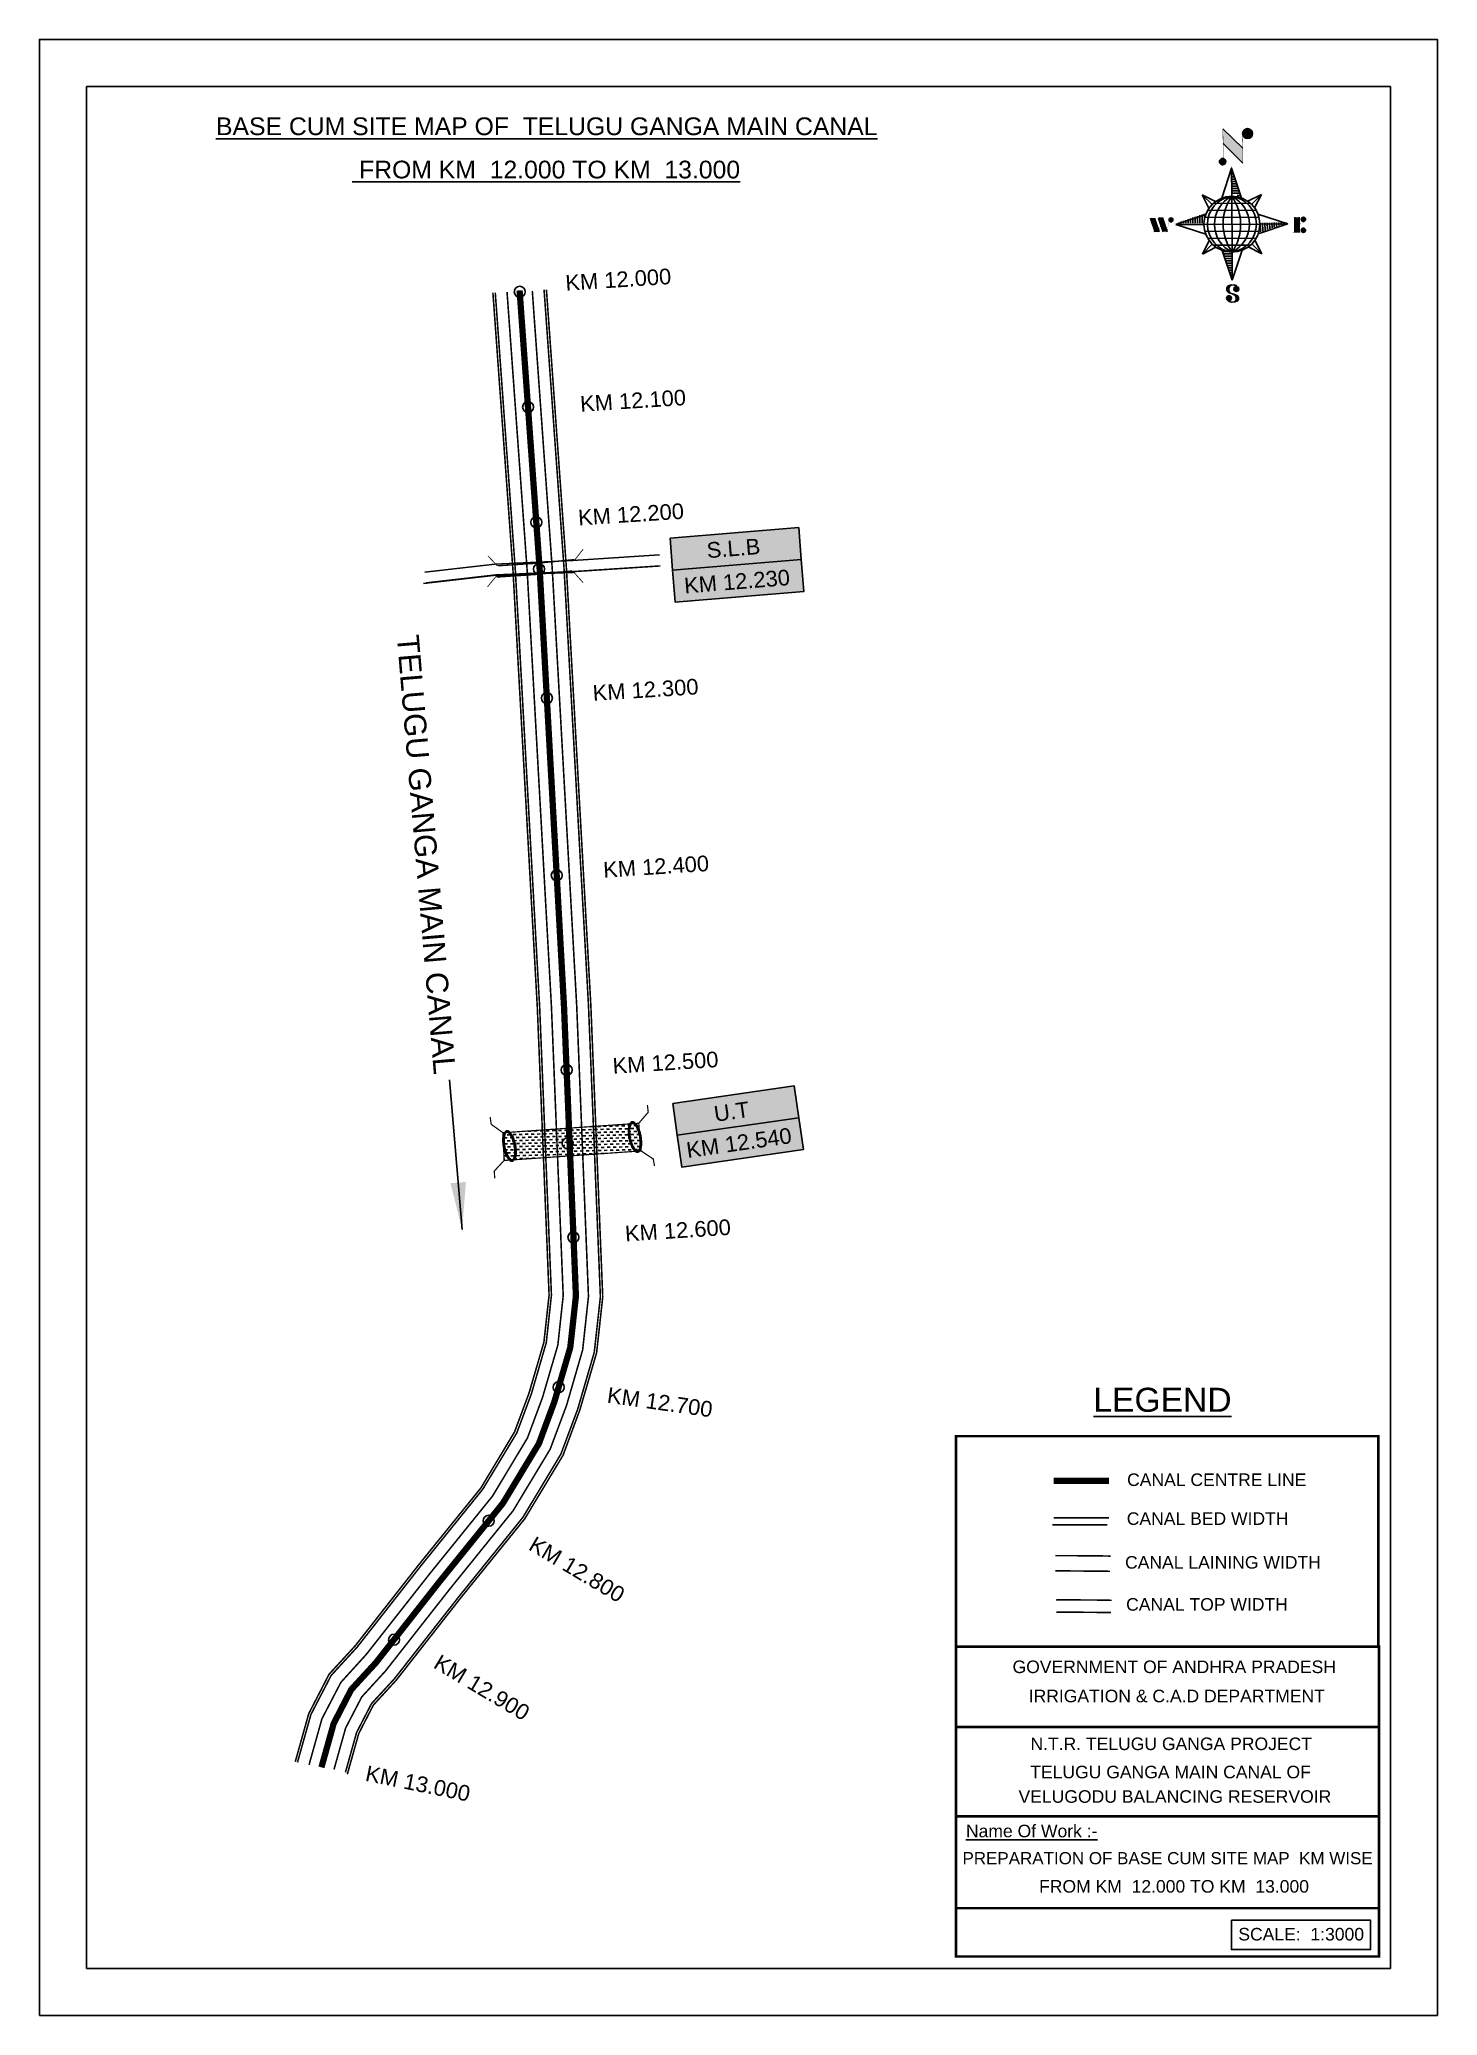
# Model space of a CAD drawing. Header units: inches. Extents: x 248738 to 249629, y 1734102 to 1735362.
import ezdxf

# ---------------------------------------------------------------- set-up
doc = ezdxf.new("R2010")
doc.units = ezdxf.units.IN
doc.header["$MEASUREMENT"] = 0
doc.header["$PDMODE"] = 32
doc.header["$PDSIZE"] = 7
doc.linetypes.add('ACAD_ISO02W100', pattern=[15, 12, -3])
for name, color, linetype in [('AQUADUCT', 1, 'Continuous'), ('bed with', 5, 'Continuous'), ('bord', 1, 'Continuous'), ('canal', 1, 'Continuous'), ('chainage', 7, 'Continuous'), ('FRAME 025', 7, 'Continuous'), ('laying', 4, 'Continuous'), ('lining', 4, 'Continuous'), ('ROAD', 6, 'Continuous'), ('SLB', 11, 'Continuous'), ('STREAM', 4, 'Continuous'), ('Stu coo', 3, 'Continuous'), ('TEXT', 7, 'Continuous'), ('top of bund', 1, 'Continuous'), ('UT', 173, 'ACAD_ISO02W100'), ('V', 6, 'Continuous'), ('ZSTU', 7, 'Continuous')]:
    doc.layers.add(name, color=color, linetype=linetype)
doc.styles.get("Standard").update_dxf_attribs({"font": 'arial.ttf'})
doc.dimstyles.get("Standard").update_dxf_attribs({"dimtxt": 0.18, "dimasz": 0.18, "dimexe": 0.18, "dimexo": 0.0625, "dimgap": 0.09, "dimtad": 0, "dimtih": 1, "dimtoh": 1, "dimdec": 4, "dimzin": 0, "dimdsep": 46, "dimtxsty": 'Standard', "dimcen": 0.09, "dimadec": 0, "dimazin": 0, "dimtfac": 1, "dimtdec": 4, "dimtofl": 0, "dimtmove": 0, "dimatfit": 3, "dimfxl": 1, "dimtolj": 1, "dimtzin": 0, "dimarcsym": 0})
pattern_1 = [(267.297113149, (-8720374.938, 50637915.138), (10.5367255337, -0.497431438), [])]
pattern_2 = [(357.297113149, (-8720374.938, 50637915.138), (0.497431438, 10.5367255337), [])]

# ---------------------------------------------------------------- blocks, each defined once
blk = doc.blocks.new('GGF')
at = {"layer": 'STREAM'}
h = blk.add_hatch(dxfattribs=at)
h.set_pattern_fill('DASH', color=256, scale=10, angle=-6.08273, style=0)
h.set_pattern_definition([(353.91726508, (-115347.3726, 1016.3876), (1.3754179499, 1.1105068496), [1.25, -1.25])])
h.paths.add_polyline_path([(406186.84, 1485623.89), (406186.34, 1485618.17), (406185.83, 1485612.44), (406242.6, 1485608.9), (406242.86, 1485614.64), (406243.12, 1485620.38)])
at = {"layer": 'laying', "linetype": 'ByBlock', "extrusion": (0, 0, -1)}
for centre in [(406188.83, 1485618.1), (406240.81, 1485614.96)]:
    blk.add_ellipse(centre, major_axis=(0.4, -6.37), ratio=0.388717, dxfattribs=at)
at = {"layer": 'laying', "linetype": 'ByBlock'}
for points in [[(406189.2, 1485612.24), (406189.13, 1485612.23), (406189.05, 1485612.25), (406188.86, 1485612.32), (406188.75, 1485612.39), (406188.51, 1485612.61), (406188.38, 1485612.76), (406187.99, 1485613.32), (406187.73, 1485613.86), (406187.29, 1485615.15), (406187.11, 1485615.9), (406186.88, 1485617.49), (406186.82, 1485618.32), (406186.84, 1485619.93), (406186.91, 1485620.71), (406187.17, 1485622.07), (406187.36, 1485622.65), (406187.71, 1485623.36), (406187.86, 1485623.57), (406188.11, 1485623.82), (406188.22, 1485623.89), (406188.4, 1485623.96), (406188.47, 1485623.97), (406188.64, 1485623.95), (406188.74, 1485623.91), (406188.98, 1485623.76), (406189.11, 1485623.64), (406189.38, 1485623.32), (406189.52, 1485623.11), (406189.95, 1485622.33), (406190.22, 1485621.61), (406190.62, 1485619.96), (406190.76, 1485619.04), (406190.86, 1485617.19), (406190.83, 1485616.26), (406190.61, 1485614.61), (406190.43, 1485613.88), (406190.06, 1485613.02), (406189.9, 1485612.77), (406189.63, 1485612.45), (406189.52, 1485612.35), (406189.34, 1485612.26), (406189.27, 1485612.24), (406189.2, 1485612.24)], [(406241.18, 1485609.1), (406241.11, 1485609.1), (406241.03, 1485609.11), (406240.84, 1485609.19), (406240.73, 1485609.26), (406240.49, 1485609.47), (406240.36, 1485609.62), (406239.97, 1485610.18), (406239.7, 1485610.72), (406239.26, 1485612.02), (406239.09, 1485612.77), (406238.86, 1485614.35), (406238.8, 1485615.19), (406238.82, 1485616.8), (406238.89, 1485617.57), (406239.15, 1485618.93), (406239.34, 1485619.51), (406239.69, 1485620.22), (406239.84, 1485620.43), (406240.09, 1485620.69), (406240.19, 1485620.75), (406240.37, 1485620.83), (406240.44, 1485620.83), (406240.62, 1485620.81), (406240.72, 1485620.78), (406240.95, 1485620.62), (406241.08, 1485620.51), (406241.36, 1485620.18), (406241.5, 1485619.98), (406241.93, 1485619.19), (406242.2, 1485618.47), (406242.6, 1485616.82), (406242.73, 1485615.9), (406242.84, 1485614.05), (406242.81, 1485613.12), (406242.59, 1485611.47), (406242.4, 1485610.74), (406242.03, 1485609.88), (406241.88, 1485609.63), (406241.61, 1485609.31), (406241.49, 1485609.22), (406241.31, 1485609.12), (406241.25, 1485609.11), (406241.18, 1485609.1)]]:
    blk.add_open_spline(points, degree=3, knots=[0, 0, 0, 0, 0.189072, 0.189072, 0.378144, 0.378144, 0.567217, 0.567217, 0.964238, 0.964238, 1.36126, 1.36126, 1.758281, 1.758281, 2.155303, 2.155303, 2.552324, 2.552324, 2.807761, 2.807761, 3.01244, 3.01244, 3.217119, 3.217119, 3.421798, 3.421798, 3.626477, 3.626477, 3.831155, 3.831155, 4.280923, 4.280923, 4.73069, 4.73069, 5.180458, 5.180458, 5.630225, 5.630225, 5.896844, 5.896844, 6.112115, 6.112115, 6.283185, 6.283185, 6.283185, 6.283185], dxfattribs=at)
at = {"layer": 'UT', "ltscale": 0.2, "const_width": 0.5}
for points in [[(406181.01, 1485605.63), (406181.2, 1485608.62), (406185.83, 1485612.44), (406186.34, 1485618.17), (406186.84, 1485623.89), (406182.49, 1485628.03), (406182.47, 1485631.03)], [(406186.84, 1485623.89), (406243.12, 1485620.38)], [(406247.66, 1485627.39), (406247.59, 1485624.39), (406243.12, 1485620.38), (406242.86, 1485614.64), (406242.6, 1485608.9), (406247.12, 1485604.95), (406247.26, 1485601.95)], [(406185.83, 1485612.44), (406242.6, 1485608.9)]]:
    blk.add_lwpolyline(points, dxfattribs=at)
blk = doc.blocks.new('FGDFGDFG6YURT')
at = {"layer": 'ROAD', "color": 1, "linetype": 'Continuous', "lineweight": 25}
for points in [[(386103.53, 1482907.42, 0), (386134.49, 1482913.05, 0), (386162.33, 1482917.43, 0), (386187.04, 1482923.15, 0)], [(386104.35, 1482907.67, 0), (386135.27, 1482913.29, 0), (386163.2, 1482917.69, 0), (386188.04, 1482923.43, 0)], [(386104.24, 1482903.53, 0), (386135.16, 1482909.15, 0), (386163.09, 1482913.55, 0), (386187.93, 1482919.3, 0)]]:
    blk.add_polyline3d(points, dxfattribs=at)
at = {"layer": 'SLB'}
for points, const_width in [([(386134.59, 1482913.4), (386134.24, 1482913.41), (386130.63, 1482916.64)], 0.3), ([(386134.59, 1482913.4), (386148.24, 1482915.45), (386161.82, 1482917.9)], 0.5), ([(386161.99, 1482918.19), (386148.41, 1482915.73), (386134.91, 1482912.87)], 0.5), ([(386161.82, 1482917.9), (386162.17, 1482917.94), (386164.81, 1482922)], 0.3), ([(386134.8, 1482908.74), (386134.45, 1482908.69), (386131.94, 1482904.55)], 0.3), ([(386161.88, 1482914.05), (386148.3, 1482911.6), (386134.8, 1482908.74)], 0.5), ([(386161.88, 1482914.05), (386162.23, 1482914.04), (386165.93, 1482910.93)], 0.3)]:
    blk.add_lwpolyline(points, dxfattribs=dict(at, const_width=const_width))
blk = doc.blocks.new('*X4')
at = {"color": 0, "linetype": 'Continuous'}
for p, q in [((6321.6, 240.5), (6322.3, 241.2)), ((6321.6, 240.3), (6322.3, 241)), ((6321.6, 240.1), (6322.3, 240.8)), ((6321.6, 239.9), (6322.4, 240.7)), ((6321.6, 239.8), (6322.4, 240.6)), ((6321.6, 239.6), (6322.5, 240.5)), ((6321.6, 239.4), (6322.5, 240.3)), ((6321.6, 239.2), (6322.6, 240.2)), ((6321.7, 239.1), (6322.6, 240.1)), ((6321.8, 240.8), (6322.4, 241.4)), ((6321.8, 239), (6322.7, 240)), ((6321.8, 239), (6322.8, 239.9)), ((6321.9, 238.9), (6322.9, 239.8)), ((6322, 238.8), (6323, 239.7)), ((6322.1, 241.3), (6322.4, 241.6)), ((6322.1, 238.7), (6323.1, 239.6)), ((6322.2, 238.6), (6323.1, 239.6)), ((6322.3, 238.5), (6323.2, 239.5)), ((6322.4, 238.5), (6323.3, 239.4)), ((6322.5, 238.4), (6323.4, 239.3)), ((6322.7, 238.4), (6323.6, 239.3)), ((6322.8, 238.3), (6323.7, 239.2)), ((6322.9, 238.3), (6323.8, 239.1)), ((6323.1, 238.2), (6323.9, 239.1)), ((6323.2, 238.2), (6324, 239)), ((6323.3, 238.2), (6324.2, 239)), ((6323.5, 238.1), (6324.3, 238.9)), ((6323.7, 238.1), (6324.4, 238.9)), ((6323.8, 238.1), (6324.6, 238.8)), ((6324.1, 238.2), (6324.7, 238.8)), ((6324.3, 238.3), (6324.9, 238.8)), ((6324.6, 238.3), (6325.1, 238.8)), ((6324.8, 238.4), (6325.2, 238.8)), ((6325.1, 238.5), (6325.4, 238.8)), ((6325.4, 238.6), (6325.6, 238.8))]:
    blk.add_line(p, q, dxfattribs=at)
blk = doc.blocks.new('*X3')
at = {"color": 0, "linetype": 'Continuous'}
for p, q in [((6324.4, 240.3), (6324.5, 240.4)), ((6324.6, 240.3), (6324.8, 240.5)), ((6324.7, 240.2), (6325, 240.5)), ((6324.8, 240.2), (6325.2, 240.6)), ((6325, 240.1), (6325.5, 240.6)), ((6325.1, 240.1), (6325.6, 240.6)), ((6325.2, 240), (6325.8, 240.6)), ((6325.3, 240), (6326, 240.6)), ((6325.4, 239.9), (6326.1, 240.6)), ((6325.5, 239.8), (6326.2, 240.5)), ((6325.6, 239.8), (6326.3, 240.5)), ((6325.7, 239.7), (6326.5, 240.4)), ((6325.9, 239.6), (6326.6, 240.3)), ((6326, 239.5), (6326.7, 240.3)), ((6326, 239.4), (6326.8, 240.2)), ((6326.1, 239.3), (6327, 240.2)), ((6326.2, 239.3), (6327.1, 240.1)), ((6326.3, 239.2), (6327.1, 240)), ((6326.4, 239.1), (6327.2, 239.9)), ((6326.5, 239), (6327.3, 239.8)), ((6326.5, 238.9), (6327.4, 239.7)), ((6326.6, 238.8), (6327.5, 239.6)), ((6326.7, 238.7), (6327.5, 239.5)), ((6326.8, 238.6), (6327.6, 239.4)), ((6326.8, 238.5), (6327.7, 239.3)), ((6326.8, 236.5), (6327.4, 237)), ((6326.9, 238.3), (6327.8, 239.2)), ((6326.9, 238.2), (6327.9, 239.1)), ((6326.9, 236.8), (6327.6, 237.4)), ((6327, 238.1), (6327.8, 239)), ((6327, 237.9), (6327.8, 238.8)), ((6327, 237.8), (6327.8, 238.6)), ((6327, 237.6), (6327.8, 238.4)), ((6327, 237.4), (6327.8, 238.2)), ((6327, 237.3), (6327.8, 238)), ((6327, 237.1), (6327.8, 237.9))]:
    blk.add_line(p, q, dxfattribs=at)
blk = doc.blocks.new('H')
at = {"layer": 'bord', "extrusion": (0.000427885, 0.004792, 0.999988)}
h = blk.add_hatch(dxfattribs=at)
h.set_pattern_fill('LINE', color=8, scale=84.387686, angle=-2.70289, style=0)
h.set_pattern_definition(pattern_2)
h.paths.add_polyline_path([(-492.5, 785.6, -0.090992), (-448, 775.2), (-486.5, 912)])
h = blk.add_hatch(dxfattribs=at)
h.set_pattern_fill('LINE', color=8, scale=84.387686, angle=-92.70289, style=0)
h.set_pattern_definition(pattern_1)
h.paths.add_polyline_path([(-624.9, 665.1, -0.090992), (-614.5, 709.6), (-751.3, 671.1)])
h = blk.add_hatch(dxfattribs=at)
h.set_pattern_fill('LINE', color=8, scale=84.387686, angle=-92.70289, style=0)
h.set_pattern_definition(pattern_1)
h.paths.add_polyline_path([(-245.6, 647.2), (-372, 653.2, -0.090992), (-382.4, 608.7)])
h = blk.add_hatch(dxfattribs=at)
h.set_pattern_fill('LINE', color=8, scale=84.387686, angle=-2.70289, style=0)
h.set_pattern_definition(pattern_2)
h.paths.add_polyline_path([(-504.4, 532.7, -0.090992), (-548.9, 543.1), (-510.4, 406.3)])
for p, q in [((-516.2, 1087.1, -1217.1), (-431.5, 994, -1216.7)), ((-519.4, 1020.4, -1216.8), (-434.7, 927.3, -1216.4)), ((-538.3, 773.7, -1215.6), (-487, 906.2, -1216.3)), ((-487, 906.2, -1216.3), (-493, 779.8, -1215.7)), ((-487, 906.2, -1216.3), (-448.5, 769.4, -1215.7)), ((-626.7, 793.8, -1215.7), (-566.8, 760.2, -1215.6)), ((-626.7, 793.8, -1215.7), (-584.1, 747, -1215.5)), ((-598.9, 731, -1215.4), (-626.7, 793.8, -1215.7)), ((-421.3, 753.3, -1215.6), (-358.5, 781.1, -1215.7)), ((-358.5, 781.1, -1215.7), (-405.3, 738.5, -1215.5)), ((-358.5, 781.1, -1215.7), (-392.1, 721.2, -1215.4)), ((-864.7, 700.9, -1215.1), (-846.9, 637.7, -1214.9)), ((-846.9, 700.1, -1215.1), (-829.1, 636.9, -1214.9)), ((-829.1, 699.2, -1215.2), (-811.3, 636, -1214.9)), ((-829.1, 699.2, -1215.2), (-811.3, 698.4, -1215.2)), ((-811.3, 698.4, -1215.2), (-793.5, 635.2, -1214.9)), ((-751.8, 665.3, -1215), (-615, 703.8, -1215.3)), ((-751.8, 665.3, -1215), (-625.4, 659.3, -1215)), ((-619.3, 614, -1214.8), (-751.8, 665.3, -1215)), ((-246.1, 641.4, -1215.1), (-382.9, 602.9, -1214.9)), ((-378.6, 692.6, -1215.3), (-246.1, 641.4, -1215.1)), ((-372.5, 647.4, -1215.1), (-246.1, 641.4, -1215.1)), ((-213.5, 669.3, -1215.3), (-216.7, 600.8, -1214.9)), ((-197.2, 599.9, -1214.9), (-193.9, 668.4, -1215.3)), ((-639.4, 525.6, -1214.4), (-605.8, 585.5, -1214.7)), ((-639.4, 525.6, -1214.4), (-592.6, 568.1, -1214.6)), ((-576.6, 553.3, -1214.6), (-639.4, 525.6, -1214.4)), ((-510.9, 400.5, -1213.9), (-549.4, 537.2, -1214.5)), ((-371.2, 512.9, -1214.5), (-431.1, 546.5, -1214.6)), ((-371.2, 512.9, -1214.5), (-413.8, 559.7, -1214.7)), ((-399, 575.7, -1214.7), (-371.2, 512.9, -1214.5)), ((-459.6, 533, -1214.5), (-510.9, 400.5, -1213.9)), ((-504.9, 526.9, -1214.5), (-510.9, 400.5, -1213.9))]:
    blk.add_line(p, q, dxfattribs=at)
at = {"layer": 'bord', "color": 8, "linetype": 'ByBlock', "extrusion": (0.000427885, 0.004792, 0.999988)}
for p, q in [((-386.5, 711.4, -1215.4), (-605.5, 721.7, -1215.4)), ((-410.8, 744.2, -1215.5), (-578.1, 752.1, -1215.5)), ((-493, 779.8, -1215.7), (-504.9, 526.9, -1214.5)), ((-372.5, 647.4, -1215.1), (-625.4, 659.3, -1215)), ((-378, 615.9, -1214.9), (-622.9, 627.5, -1214.9)), ((-375, 679.2, -1215.3), (-619.9, 690.7, -1215.2)), ((-392.4, 584.9, -1214.8), (-611.4, 595.3, -1214.7)), ((-419.8, 554.6, -1214.6), (-587.1, 562.5, -1214.6))]:
    blk.add_line(p, q, dxfattribs=at)
at = {"layer": 'bord', "extrusion": (0.000427885, 0.004792, 0.999988), "elevation": -1212.1}
for points, const_width in [([(-522, 959.6), (-515.7, 1092.9)], 1.61), ([(-434.2, 933.1), (-427.9, 1066.5)], 1.61), ([(-870.1, 707), (-846.4, 705.9)], 0.642), ([(-828.6, 642.7), (-855.2, 643.9)], 0.642), ([(-828.6, 642.7), (-821, 678)], 0.642), ([(-810.8, 641.8), (-784.1, 640.6)], 0.642), ([(-793, 641), (-781.6, 693.9)], 0.642), ([(-222.7, 675.6), (-173.8, 673.3)], 0.706), ([(-194.8, 644.8), (-185, 644.4)], 0.706), ([(-177.1, 604.8), (-226, 607.1)], 0.706)]:
    blk.add_lwpolyline(points, dxfattribs=dict(at, const_width=const_width))
for points, const_width in [([(-413.7, 1073.1, 1), (-397.6, 1057.7, 1)], 22.3), ([(-530.3, 949.5, 1), (-519.6, 939.3, 1)], 14.8), ([(-775.9, 696.6, 1), (-769.5, 690.4, 1)], 8.9), ([(-177.8, 666.9, 1), (-170.8, 660.1, 1)], 9.79), ([(-180.1, 618, 1), (-173.1, 611.2, 1)], 9.79), ([(-489.8, 361.7, 1), (-498.1, 369.1, 1)], 11.1), ([(-525.2, 321.6, 1), (-533.4, 328.9, 1)], 11.1)]:
    blk.add_lwpolyline(points, format="xyb", close=True, dxfattribs=dict(at, const_width=const_width))
for points in [[(-537, 317.4), (-530.7, 310.5), (-519.8, 306.8), (-504.9, 306.9), (-493.9, 310), (-486.3, 317.7), (-486.5, 325.8), (-490.6, 333.3), (-493.5, 336.2), (-502.8, 340.9), (-522.5, 347.3), (-530.4, 351.6), (-533.7, 354.6), (-537.4, 362.6), (-537, 373.4), (-530, 380.7), (-520, 384.1), (-503.5, 384.2), (-492.5, 379.9), (-487.1, 373.3)], [(-522.5, 347.6), (-526.2, 353.8), (-527.8, 360.6), (-527.9, 370.6), (-525.9, 375.5), (-521.3, 381.2), (-514.5, 384.4)], [(-504.9, 306.9), (-499, 312.4), (-497, 319.4), (-497.5, 326.5), (-501.2, 335.4), (-509.2, 343.2)]]:
    blk.add_lwpolyline(points, dxfattribs=at)
at = {"layer": 'bord', "extrusion": (0.000427885, 0.004792, 0.999988)}
for centre, radius in [((-405.6, 1065.4, -1212.1), 22.3), ((-525, 944.4, -1212.1), 14.8), ((-498.4, 659.1, -1212.1), 126.6), ((-772.7, 693.5, -1212.1), 8.9), ((-174.3, 663.5, -1212.1), 9.79), ((-176.6, 614.6, -1212.1), 9.79), ((-494, 365.4, -1212.1), 11.1), ((-529.3, 325.2, -1212.1), 11.1)]:
    blk.add_circle(centre, radius, dxfattribs=at)
at = {"layer": 'bord', "color": 8, "linetype": 'ByBlock', "extrusion": (0.000427885, 0.004792, 0.999988)}
for centre, radius, start, end in [((-481.5, 658.3, -1212.1), 127.7, 94.92536, 259.66906), ((-436.8, 656.2, -1212.1), 140.8, 113.28644, 241.30798), ((-315.9, 650.5, -1212.1), 222.3, 142.58916, 212.00526), ((-560.1, 662.1, -1212.1), 140.8, 293.28644, 61.30798), ((-681, 667.8, -1212.1), 222.3, 322.58916, 32.00526), ((-515.4, 659.9, -1212.1), 127.7, 274.92536, 79.66906)]:
    blk.add_arc(centre, radius, start, end, dxfattribs=at)
at = {"layer": 'bord', "extrusion": (0.000427885, 0.004792, 0.999988)}
for points in [[(-515.7, 1092.9, -1212.1), (-431, 999.8, -1212.1), (-518.9, 1026.2, -1212.1), (-434.2, 933.1, -1212.1)], [(-864.1, 706.7, -1212.1), (-846.4, 705.9, -1212.1), (-846.3, 643.5, -1212.1), (-828.6, 642.7, -1212.1)], [(-828.6, 705, -1212.1), (-810.8, 704.2, -1212.1), (-810.8, 641.8, -1212.1), (-793, 641, -1212.1)], [(-193.4, 674.2, -1212.1), (-196.6, 605.7, -1212.1), (-213, 675.1, -1212.1), (-216.2, 606.7, -1212.1)]]:
    blk.add_solid(points, dxfattribs=at)
at = {"layer": 'bord', "extrusion": (0.000427885, 0.004792, 0.999988), "xscale": 7.977342409717546, "yscale": 7.977342408231451, "zscale": 7.977342408476333, "rotation": 138.0840426661453}
for name, p in [('*X3', (38300.5, -31929.4, -1212.1)), ('*X4', (38314.4, -31950.9, -1212.1))]:
    blk.add_blockref(name, p, dxfattribs=at)

msp = doc.modelspace()

# ---------------------------------------------------------------- hatches: boundary and pattern name
at = {"layer": 'ZSTU'}
h = msp.add_hatch(color=135, dxfattribs=at)
h.set_gradient(color1=(141, 177, 78), color2=(107, 135, 59), one_color=1, tint=0.38, name='CYLINDER')
h.paths.add_polyline_path([(249223.6, 1735030.8), (249222, 1735051.2), (249140, 1735044.4), (249141.6, 1735024)])
h.paths.add_polyline_path([(249161.5, 1735028.7), (249200.7, 1735031.9), (249199.4, 1735047.3), (249160.2, 1735044.2)], flags=24)
h = msp.add_hatch(color=252, dxfattribs=at)
h.set_gradient(color1=(167, 88, 159), color2=(127, 67, 121), one_color=1, tint=0.38, name='CYLINDER')
h.paths.add_polyline_path([(249225.3, 1735010.4), (249223.6, 1735030.8), (249141.6, 1735024), (249143.3, 1735003.6)])
h.paths.add_polyline_path([(249147.1, 1735006.1), (249219.5, 1735012), (249218.3, 1735027.3), (249145.9, 1735021.4)], flags=24)
h = msp.add_hatch(color=135, dxfattribs=at)
h.set_gradient(color1=(141, 177, 78), color2=(107, 135, 59), one_color=1, tint=0.38, name='CYLINDER')
h.paths.add_polyline_path([(249141.7, 1734683.9), (249144.6, 1734663.7), (249222.1, 1734674.8), (249219.2, 1734695.1)])
h.paths.add_polyline_path([(249166.6, 1734669.2), (249193.9, 1734673.1), (249191.8, 1734688.2), (249164.5, 1734684.3)], flags=24)
h = msp.add_hatch(color=252, dxfattribs=at)
h.set_gradient(color1=(167, 88, 159), color2=(127, 67, 121), one_color=1, tint=0.38, name='CYLINDER')
h.paths.add_polyline_path([(249225, 1734654.6), (249222.1, 1734674.8), (249144.6, 1734663.7), (249147.5, 1734643.4)])
h.paths.add_polyline_path([(249149.1, 1734646), (249221, 1734656.4), (249218.8, 1734671.5), (249146.9, 1734661.2)], flags=24)

# ---------------------------------------------------------------- linework, layer by layer
at = {"linetype": 'ByBlock'}
for points in [[(248738.1, 1734102.4), (248738.1, 1735362.4), (249629.1, 1735362.4), (249629.1, 1734102.4)], [(249599.1, 1735332.4), (249599.1, 1734132.4), (248768.1, 1734132.4), (248768.1, 1735332.4)]]:
    msp.add_lwpolyline(points, close=True, dxfattribs=at)
for p in [(249044.2, 1735201.5), (249049.5, 1735128), (249054.8, 1735054.5), (249061.5, 1734942.4), (249067.8, 1734829.4), (249074.1, 1734705.3), (249078.4, 1734598.6), (249069, 1734503), (249024.4, 1734417.8), (248964.1, 1734342)]:
    msp.add_point(p)
at = {"color": 2}
for p in [(249056.5, 1735024.7), (249074.7, 1734658.5)]:
    msp.add_point(p, dxfattribs=at)
at = {"layer": 'bed with', "const_width": 1}
for points in [[(249036.1, 1735201.4), (249048.9, 1735024.1), (249064.4, 1734745.6), (249071.9, 1734561.4), (249068.5, 1734529.9), (249058.7, 1734496.4), (249049.1, 1734470.6), (249026.8, 1734433.5), (248986.7, 1734383.9), (248946.3, 1734332.5), (248930.2, 1734314.8), (248918.1, 1734291.5), (248909.9, 1734262.2)], [(249052.2, 1735202.1), (249064.9, 1735025.1), (249080.5, 1734746.3), (249088, 1734560.9), (249084.3, 1734526.8), (249074, 1734491.3), (249063.6, 1734463.5), (249040, 1734424.3), (248999.3, 1734373.9), (248958.6, 1734322), (248943.5, 1734305.5), (248933.2, 1734285.6), (248925.8, 1734259.2)], [(249418.7, 1734415.3), (249416.7, 1734415.3), (249383.9, 1734415.3), (249383.6, 1734415.3)], [(249419.8, 1734419.7), (249416.7, 1734419.7), (249384.5, 1734419.7)]]:
    msp.add_lwpolyline(points, dxfattribs=at)
at = {"layer": 'canal', "color": 6, "const_width": 4}
for points in [[(249419.7, 1734443.3), (249417.1, 1734443.3), (249384.5, 1734443.3)], [(249384.5, 1734443.3), (249419.7, 1734443.3)]]:
    msp.add_lwpolyline(points, dxfattribs=at)
at = {"layer": 'FRAME 025', "lineweight": -3, "const_width": 1.64}
for points in [[(249322.3, 1734471.8), (249591.4, 1734471.8), (249591.4, 1734337.5), (249322.3, 1734337.5)], [(249322.3, 1734337.5), (249591.8, 1734337.5), (249591.8, 1734140), (249322.3, 1734140)]]:
    msp.add_lwpolyline(points, close=True, dxfattribs=at)
for points in [[(249322.3, 1734286.3), (249591.8, 1734286.3)], [(249322.3, 1734229.4), (249591.8, 1734229.4)], [(249322.3, 1734170.8), (249591.8, 1734170.8)]]:
    msp.add_lwpolyline(points, dxfattribs=at)
at = {"layer": 'lining', "const_width": 1}
for points in [[(249028.6, 1735200.9), (249041.4, 1735023.6), (249056.9, 1734745.2), (249064.4, 1734561.7), (249061.1, 1734531.4), (249051.6, 1734498.7), (249042.3, 1734473.8), (249020.6, 1734437.9), (248980.8, 1734388.6), (248940.6, 1734337.3), (248924, 1734319.2), (248911.1, 1734294.3), (248902.5, 1734263.7)], [(249059.7, 1735202.8), (249072.4, 1735025.6), (249088, 1734746.7), (249095.6, 1734560.6), (249091.7, 1734525.3), (249081.1, 1734488.9), (249070.4, 1734460.3), (249046.2, 1734420), (249005.2, 1734369.2), (248964.4, 1734317.2), (248949.7, 1734301.2), (248940.2, 1734282.8), (248933.1, 1734257.4)], [(249385.6, 1734395.6), (249410.3, 1734395.5), (249420.9, 1734395.3)], [(249385.5, 1734385.9), (249412.4, 1734385.7), (249420.4, 1734385.6)]]:
    msp.add_lwpolyline(points, dxfattribs=at)
at = {"layer": 'top of bund', "const_width": 1}
for points in [[(249027.1, 1735200.9), (249039.9, 1735023.5), (249055.4, 1734745.1), (249062.9, 1734561.7), (249059.6, 1734531.7), (249050.1, 1734499.2), (249040.9, 1734474.5), (249019.4, 1734438.7), (248979.6, 1734389.5), (248939.5, 1734338.3), (248922.7, 1734320), (248909.7, 1734294.8), (248901.1, 1734264.1)], [(249061.2, 1735202.9), (249073.9, 1735025.7), (249089.5, 1734746.8), (249097.1, 1734560.6), (249093.2, 1734525), (249082.5, 1734488.5), (249071.8, 1734459.6), (249047.4, 1734419.1), (249006.3, 1734368.3), (248965.5, 1734316.2), (248950.9, 1734300.3), (248941.6, 1734282.2), (248934.3, 1734256.2)], [(249386.1, 1734367.4), (249410.7, 1734367.3), (249421.5, 1734367.1)], [(249421.1, 1734359.3), (249413.2, 1734359.4), (249386.2, 1734359.6)]]:
    msp.add_lwpolyline(points, dxfattribs=at)
at = {"layer": 'V', "color": 6, "const_width": 4}
msp.add_lwpolyline([(249044.1, 1735202.4), (249056.9, 1735024.6), (249072.4, 1734746), (249080, 1734561.1), (249076.4, 1734528.3), (249066.3, 1734493.8), (249056.4, 1734467), (249033.4, 1734428.9), (248993, 1734378.9), (248952.5, 1734327.3), (248936.8, 1734310.2), (248925.6, 1734288.5), (248917.8, 1734260.6)], dxfattribs=at)
at = {"layer": 'V', "color": 0}
msp.add_lwpolyline([(249497.8, 1734163.1), (249586.5, 1734163.1), (249586.5, 1734144.4), (249497.8, 1734144.4)], close=True, dxfattribs=at)
at = {"layer": 'ZSTU', "color": 135}
for points in [[(249140, 1735044.4), (249222, 1735051.2), (249223.6, 1735030.8), (249141.6, 1735024)], [(249141.7, 1734683.9), (249219.2, 1734695.1), (249222.1, 1734674.8), (249144.6, 1734663.7)]]:
    msp.add_lwpolyline(points, close=True, dxfattribs=at)
at = {"layer": 'ZSTU', "color": 252}
for points in [[(249141.6, 1735024), (249223.6, 1735030.8), (249225.3, 1735010.4), (249143.3, 1735003.6)], [(249144.6, 1734663.7), (249222.1, 1734674.8), (249225, 1734654.6), (249147.5, 1734643.4)]]:
    msp.add_lwpolyline(points, close=True, dxfattribs=at)

# ---------------------------------------------------------------- block references
at = {"layer": 'AQUADUCT', "color": 1, "xscale": 0.1408039184319789, "yscale": 0.1408039187081158, "zscale": 0.1408039184379445, "rotation": 3.078330572322649}
msp.add_blockref('H', (249573.2, 1735156.5, 170.9), dxfattribs=at)
at = {"layer": 'laying', "color": 1, "linetype": 'ByBlock', "xscale": 1.76034525449024, "yscale": 1.76034525455907, "zscale": 1.760345254585044, "rotation": 173.5171649603638}
msp.add_blockref('FGDFGDFG6YURT', (1219195.2, 4252024.9), dxfattribs=at)
at = {"layer": 'laying', "color": 6, "linetype": 'ByBlock', "xscale": 1.539389527018882, "yscale": 1.539389526937157, "zscale": 1.539389526941385, "rotation": 7.555871600732597}
msp.add_blockref('GGF', (-70098.8, -614651.1), dxfattribs=at)

# ---------------------------------------------------------------- texts
at = {"layer": 'chainage', "color": 0}
for s, rotation, p in [('KM 12.000', 3.644, (249073.6, 1735202.2)), ('KM 12.100', 3.644, (249083, 1735125)), ('KM 12.200', 3.644, (249081.7, 1735052.5)), ('KM 12.300', 3.644, (249091, 1734940.6)), ('KM 12.400', 3.644, (249097.7, 1734827.9)), ('KM 12.500', 3.644, (249103.7, 1734702.9)), ('KM 12.600', 3.644, (249111.6, 1734595.9)), ('KM 12.700', 351.9509, (249099.4, 1734493.2)), ('KM 12.800', 329.2119, (249049.1, 1734399.8)), ('KM 12.900', 329.2119, (248988.5, 1734324.5)), ('KM 13.000', 348.5543, (248945.2, 1734252.1))]:
    msp.add_text(s, height=10, rotation=rotation, dxfattribs=at).set_placement(p)
at = {"layer": 'chainage', "color": 1}
msp.add_text('TELUGU GANGA MAIN CANAL', height=14.042, rotation=274.8362, dxfattribs=at).set_placement((248965.8, 1734982.2))
at = {"layer": 'chainage', "color": 0}
for s, height, p in [('%%ULEGEND', 15.34, (249409.8, 1734487.3)), ('CANAL CENTRE LINE', 8, (249431.3, 1734440)), ('CANAL BED WIDTH', 8, (249431.1, 1734415.2)), ('CANAL LAINING WIDTH', 8, (249430, 1734387.3)), ('CANAL TOP WIDTH', 8, (249430.7, 1734360.5)), ('GOVERNMENT OF ANDHRA PRADESH ', 8, (249358.3, 1734320.7)), ('IRRIGATION & C.A.D DEPARTMENT', 8, (249368.6, 1734302.1)), ('N.T.R. TELUGU GANGA PROJECT', 8, (249369.7, 1734271.6)), ('TELUGU GANGA MAIN CANAL OF', 8, (249369.6, 1734253.6)), (' VELUGODU BALANCING RESERVOIR', 8, (249359, 1734238)), ('%%UName Of Work :-', 8, (249328.6, 1734216)), ('PREPARATION OF BASE CUM SITE MAP  KM WISE', 7.743, (249326.4, 1734198.8)), (' FROM KM  12.000 TO KM  13.000', 8, (249372.1, 1734180.7)), ('SCALE:  1:3000', 8, (249502.2, 1734150.2))]:
    msp.add_text(s, height=height, dxfattribs=at).set_placement(p)
at = {"layer": 'Stu coo', "color": 0}
for s, rotation, p in [('S.L.B', 4.624, (249163.8, 1735031.6)), ('KM 12.230', 4.624, (249149.4, 1735009.1)), ('U.T', 8.1849, (249168.8, 1734672.2)), ('KM 12.540', 8.1849, (249151.2, 1734649.1))]:
    msp.add_text(s, height=10, rotation=rotation, dxfattribs=at).set_placement(p)
at = {"layer": 'TEXT', "color": 0}
for s, p in [('%%UBASE CUM SITE MAP OF  TELUGU GANGA MAIN CANAL', (248850.6, 1735301.4)), ('%%U FROM KM  12.000 TO KM  13.000', (248937.4, 1735273.8))]:
    msp.add_text(s, height=11.294, dxfattribs=at).set_placement(p)

# ---------------------------------------------------------------- leaders
at = {"layer": 'chainage', "color": 1}
msp.add_leader([(249007.5, 1734603.6), (248999.4, 1734699)], dimstyle='Standard', override={"dimasz": 30, "dimgap": 0.09, "dimtad": 0}, dxfattribs=at)

doc.saveas('drawing.dxf')
